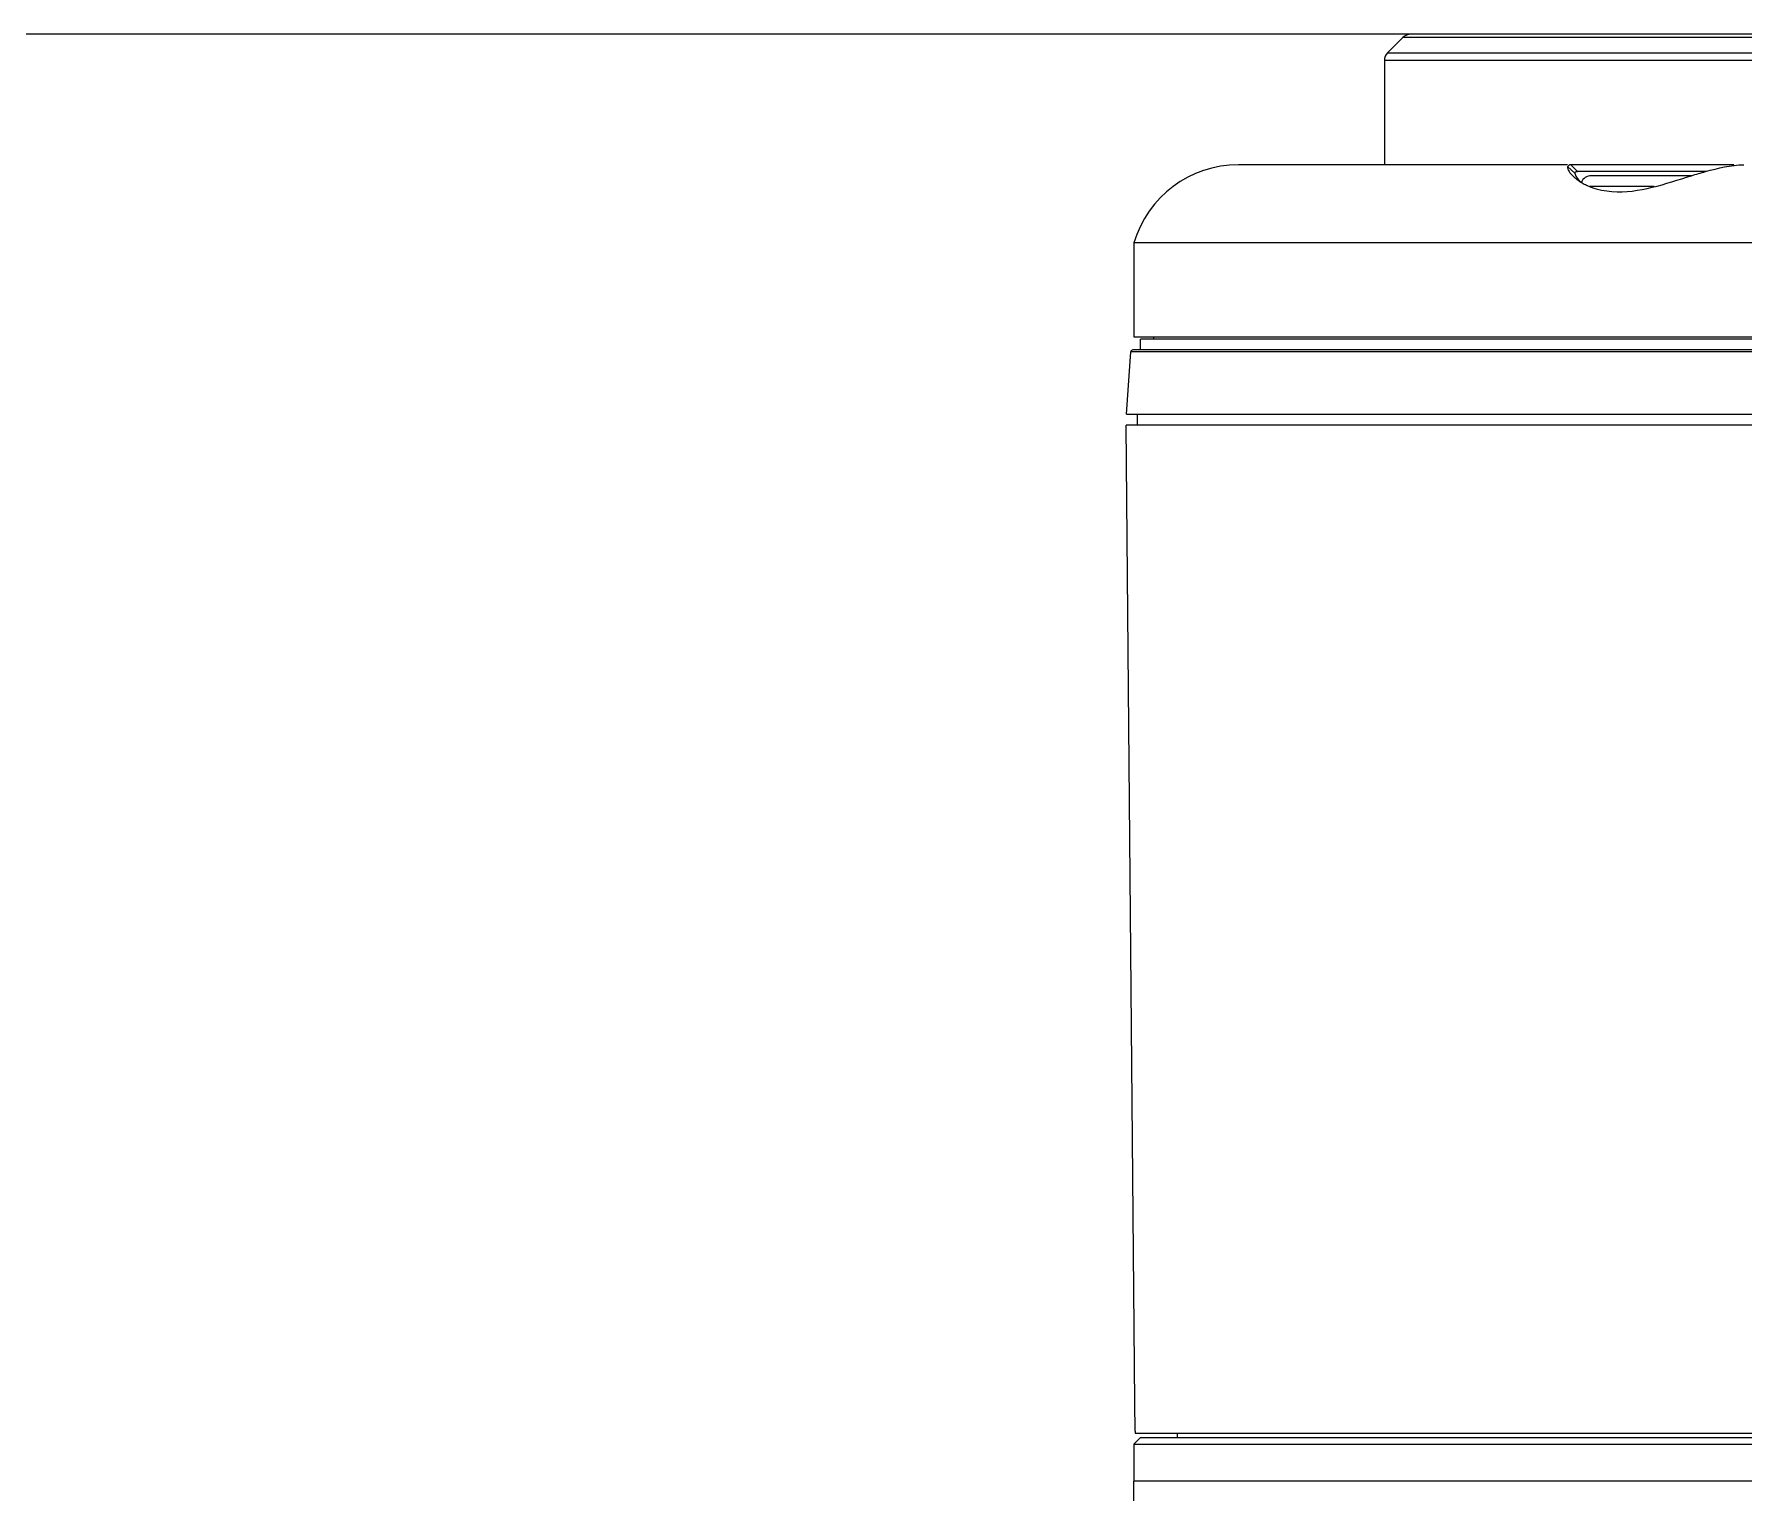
# Model space of a CAD drawing. Header units: millimetres. Extents: x 0 to 1173, y -4 to 841.
# Drawn here: x 1026.78 to 1039.86, y 518.64 to 529.81 of the extents above; entities that cross this region are included whole.
import ezdxf

# ---------------------------------------------------------------- set-up
doc = ezdxf.new("R2010")
doc.units = ezdxf.units.MM
doc.header["$LTSCALE"] = 65.395
doc.layers.get('0').update_dxf_attribs({"linetype": 'CONTINUOUS'})
doc.layers.add('0_END_MODULE_W_CAM_SOLIFIED_BL2', color=7, linetype='CONTINUOUS')
doc.layers.add('TM20_JOINT_200L_DH_BL4', color=7, linetype='CONTINUOUS')
doc.styles.get("Standard").update_dxf_attribs({"font": 'txt', "width": 0.8})
doc.dimstyles.new('DIMSTYLE_1', dxfattribs={"dimtxt": 6, "dimasz": 9, "dimexe": 0.5, "dimexo": 0, "dimgap": 1.5, "dimtad": 1, "dimlfac": 6, "dimzin": 0, "dimdsep": 46, "dimtxsty": 'Standard', "dimblk": '_FILLED', "dimblk1": '_FILLED', "dimblk2": '_FILLED', "dimcen": 0.09, "dimadec": 0, "dimazin": 0, "dimtp": 0.01, "dimtm": 0.01, "dimtfac": 1, "dimtofl": 0, "dimtmove": 0, "dimatfit": 3, "dimldrblk": '_FILLED', "dimfxl": 0, "dimtolj": 1, "dimtzin": 0, "dimarcsym": 0})

# ---------------------------------------------------------------- blocks, each defined once
blk = doc.blocks.new('0_END_MODULE_W_CAM_SOLIFIED_BL2', base_point=(670.806, 355.8574))
at = {"layer": '0_END_MODULE_W_CAM_SOLIFIED_BL2', "color": 7, "linetype": 'Continuous'}
for p, q in [((1037.138, 529.6652), (1037.2558, 529.783)), ((1047.4713, 529.783), (1037.2558, 529.783)), ((1047.4123, 529.8074), (1037.3148, 529.8074)), ((1037.1381, 529.6652), (1047.5892, 529.6652)), ((1037.1136, 529.6062), (1037.1136, 528.8074)), ((1047.6136, 529.6062), (1037.1137, 529.6062)), ((1038.5161, 528.8074), (1035.9962, 528.8074)), ((1038.5719, 528.7424), (1038.5162, 528.7915)), ((1038.5414, 528.8074), (1038.5902, 528.7574)), ((1039.7882, 528.8074), (1038.5414, 528.8074)), ((1039.577, 528.7574), (1038.5902, 528.7574)), ((1039.4633, 528.7241), (1038.6969, 528.7241)), ((1039.1779, 528.6408), (1038.6868, 528.6408)), ((1035.1969, 528.2104), (1035.1969, 527.4908)), ((1049.5302, 528.2104), (1035.1969, 528.2104)), ((1035.1969, 527.4908), (1049.5302, 527.4908)), ((1035.2469, 527.3908), (1035.2469, 527.4741)), ((1049.4802, 527.4741), (1035.2469, 527.4741)), ((1035.3469, 527.4908), (1035.3469, 527.4741)), ((1035.1386, 526.8991), (1035.1719, 527.3753)), ((1049.5553, 527.3753), (1035.1719, 527.3753)), ((1049.5386, 527.3908), (1035.1885, 527.3908)), ((1035.1386, 526.8991), (1049.5886, 526.8991)), ((1035.2219, 526.8991), (1035.2219, 526.8158)), ((1035.2024, 519.3324), (1035.1371, 526.8158)), ((1049.59, 526.8158), (1035.1371, 526.8158)), ((1035.2063, 519.1158), (1035.2044, 519.3324)), ((1035.2063, 519.1158), (1035.2068, 519.0991)), ((1035.2068, 519.0991), (1049.5227, 519.0991))]:
    blk.add_line(p, q, dxfattribs=at)
for centre, radius, start, end in [((1037.3148, 529.7241), 0.0833, 90, 135), ((1037.1969, 529.6062), 0.0833, 135, 180), ((1035.996, 527.9741), 0.8333, 90, 163.52944), ((1038.6969, 528.6408), 0.0833, 90, 156.70601), ((1038.8054, 528.9871), 0.3639, 229.93116, 233.58249), ((1038.8366, 529.0291), 0.4162, 233.56143, 238.0941), ((1038.8433, 529.0396), 0.4287, 238.07077, 239.6914), ((1038.8485, 529.0487), 0.4391, 239.70542, 244.594), ((1038.8559, 529.0643), 0.4563, 244.59947, 249.60502), ((1035.1885, 527.3741), 0.0167, 90, 176)]:
    blk.add_arc(centre, radius, start, end, dxfattribs=at)
for points, knots in [([(1038.5161, 528.7914), (1038.5151, 528.7862), (1038.5219, 528.7515), (1038.5494, 528.727), (1038.5712, 528.7086)], [0, 0, 0, 0, 0.1585344, 1, 1, 1, 1]), ([(1038.5719, 528.7424), (1038.5719, 528.7464), (1038.5754, 528.756), (1038.5854, 528.7574), (1038.5902, 528.7574)], [0, 0, 0, 0, 0.4560462, 1, 1, 1, 1]), ([(1038.6968, 528.6365), (1038.7473, 528.6177), (1039.0082, 528.5679), (1039.2657, 528.6638), (1039.4634, 528.7242)], [0, 0, 0, 0, 0.2067939, 1, 1, 1, 1]), ([(1039.4634, 528.7242), (1039.4994, 528.7352), (1039.63, 528.7739), (1039.7652, 528.8074), (1039.8642, 528.8074)], [0, 0, 0, 0, 0.2759213, 1, 1, 1, 1])]:
    blk.add_open_spline(points, degree=3, knots=knots, dxfattribs=at)
for points in [[(1038.5414, 528.8074), (1038.5314, 528.8074), (1038.5178, 528.8013), (1038.5161, 528.7914)], [(1038.5719, 528.7424), (1038.5719, 528.7321), (1038.5775, 528.7223), (1038.5832, 528.7138)], [(1038.5832, 528.7138), (1038.5925, 528.6997), (1038.6044, 528.6873), (1038.6169, 528.6759)]]:
    blk.add_open_spline(points, degree=3, dxfattribs=at)
blk = doc.blocks.new('_FILLED')
at = {"color": 0, "linetype": 'ByBlock'}
blk.add_solid([(0, 0), (-1, 0.1667), (-1, -0.1667)], dxfattribs=at)
blk = doc.blocks.new('*D31')
at = {"color": 2, "linetype": 'Continuous'}
for p, q in [((988.259, 529.807), (988.259, 541.807)), ((988.259, 541.807), (988.259, 517.062)), ((1037.315, 529.807), (987.759, 529.807)), ((988.259, 465.356), (988.259, 517.062)), ((1026.794, 504.316), (987.759, 504.316)), ((988.259, 504.316), (988.259, 465.356))]:
    blk.add_line(p, q, dxfattribs=at)
at = {"color": 2, "linetype": 'Continuous', "xscale": 9, "yscale": 9, "zscale": 9}
for p, rotation in [((988.259, 529.807), 270), ((988.259, 504.316), 90)]:
    blk.add_blockref('_FILLED', p, dxfattribs=dict(at, rotation=rotation))
blk = doc.blocks.new('TM20_JOINT_200L_DH_BL4', base_point=(646.7471, 433.0434))
at = {"layer": 'TM20_JOINT_200L_DH_BL4', "color": 7, "linetype": 'Continuous'}
for p, q in [((1035.2469, 519.0658), (1035.1969, 519.0158)), ((1035.2469, 519.0658), (1049.4802, 519.0658)), ((1035.5302, 519.0658), (1035.5302, 519.0991)), ((1035.1969, 519.0158), (1035.1969, 518.7324)), ((1035.1969, 519.0158), (1049.5302, 519.0158)), ((1049.5302, 518.7324), (1035.1969, 518.7324)), ((1049.5302, 518.7324), (1035.1969, 518.7324))]:
    blk.add_line(p, q, dxfattribs=at)
at = {"layer": 'TM20_JOINT_200L_DH_BL4', "color": 6, "linetype": 'Continuous'}
blk.add_line((1035.1969, 517.4824), (1035.1969, 518.7324), dxfattribs=at)
at = {"layer": 'TM20_JOINT_200L_DH_BL4', "color": 2, "linetype": 'Continuous'}
dim = blk.add_linear_dim(base=(988.2593, 529.8074), p1=(1026.794, 504.3158), p2=(1037.3148, 529.8074), angle=90, dimstyle='DIMSTYLE_1', dxfattribs=at)
dim.commit()
dim.dimension.update_dxf_attribs({"geometry": '*D31', "text_midpoint": (988.2593, 465.3565), "dimtype": 160})

msp = doc.modelspace()

# ---------------------------------------------------------------- block references
at = {"layer": '0_END_MODULE_W_CAM_SOLIFIED_BL2'}
msp.add_blockref('0_END_MODULE_W_CAM_SOLIFIED_BL2', (670.806, 355.8574), dxfattribs=at)
at = {"layer": 'TM20_JOINT_200L_DH_BL4'}
msp.add_blockref('TM20_JOINT_200L_DH_BL4', (646.7471, 433.0434), dxfattribs=at)

doc.saveas('drawing.dxf')
